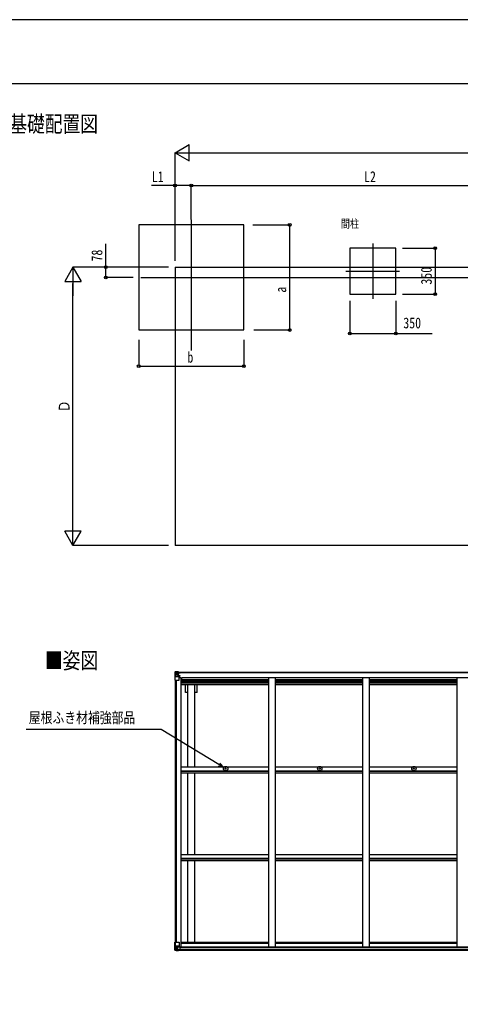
# Model space of a CAD drawing. Units: millimetres, scale not verified. Extents: x -10512 to 10512, y -7425 to 7425.
# Drawn here: x -5788 to -2440, y -146 to 7425 of the extents above; entities that cross this region are included whole.
import ezdxf
from ezdxf.enums import TextEntityAlignment as Align

# ---------------------------------------------------------------- set-up
doc = ezdxf.new("R2010")
doc.units = ezdxf.units.MM
doc.header["$LTSCALE"] = 30
for name, color, linetype in [('0-2_USER1', 3, 'Continuous'), ('0-3_YKK_12', 2, 'Continuous'), ('0-4_YKK_13', 4, 'Continuous'), ('0-5_YKK_A1', 4, 'Continuous'), ('0-6_YKK_D', 6, 'Continuous'), ('0-7_YKK_ZWAK', 7, 'Continuous')]:
    doc.layers.add(name, color=color, linetype=linetype)
doc.styles.add('ＭＳ ゴシック', font='')
doc.styles.get('ＭＳ ゴシック').set_extended_font_data('MS Gothic')

msp = doc.modelspace()

# ---------------------------------------------------------------- linework, layer by layer
at = {"layer": '0-3_YKK_12'}
for p, q in [((-4484.36, 5903.58), (-4484.36, 4908.41)), ((-3104.36, 5722.61), (-3104.36, 5299.98)), ((-4869.33, 5463.49), (-1550.22, 5463.49)), ((-3308.09, 5511.29), (-2900.63, 5511.29))]:
    msp.add_line(p, q, dxfattribs=at)
at = {"layer": '0-4_YKK_13'}
for p, q in [((-4610.36, 2458.38), (-4610.36, 2458.34)), ((-4609.43, 2459.38), (-4609.43, 2459.38)), ((-4609.43, 2459.34), (-4609.43, 2459.37)), ((-4600.46, 2459.76), (-4608.38, 2459.29)), ((-4607.52, 2458.32), (-4607.52, 2458.25)), ((-4607.52, 2397.67), (-4607.52, 2458.25)), ((-4606.98, 2424.55), (-4602.83, 2436.63)), ((-4606.98, 2424.55), (-4600.36, 2424.34)), ((-4603.55, 2454.88), (-4606.29, 2458.55)), ((-4602.7, 2451.37), (-4600.36, 2451.43)), ((-4602.7, 2437.9), (-4602.7, 2451.37)), ((-4600.36, 2437.87), (-4602.7, 2437.9)), ((-4588.36, 2460.55), (-4600.36, 2459.77)), ((-4600.36, 2451.43), (-4588.36, 2451.43)), ((-4600.36, 2437.87), (-4588.36, 2437.87)), ((-4600.36, 2437.87), (-4600.36, 2437.87)), ((-4600.36, 2424.34), (-4576.36, 2424.34)), ((-4594.88, 2444.23), (-4594.88, 2443.27)), ((-4589.36, 2451.43), (-4588.36, 2451.43)), ((-4581.86, 2461.07), (-4588.36, 2460.67)), ((-4588.36, 2434.57), (-4588.36, 2460.67)), ((-4588.36, 2459.78), (-4581.86, 2460.18)), ((-4586.86, 2454.96), (-4588.36, 2454.96)), ((-4586.86, 2451.43), (-4588.36, 2451.43)), ((-4586.86, 2437.87), (-4588.36, 2437.87)), ((-4587.54, 2434.31), (-4577.19, 2432.66)), ((-4587.54, 2433.68), (-4587.54, 2434.31)), ((-4577.19, 2432.02), (-4587.54, 2433.68)), ((-4581.86, 2459.26), (-4586.86, 2459.17)), ((-4586.36, 2454.6), (-4586.86, 2454.6)), ((-4582.86, 2449.67), (-4586.86, 2449.67)), ((-4582.86, 2441.46), (-4586.86, 2441.46)), ((-4586.76, 2453.3), (-4582.86, 2453.3)), ((-4586.37, 2453.51), (-4586.37, 2453.67)), ((-4586.37, 2453.67), (-4586.36, 2453.67)), ((-4586.36, 2455.63), (-4586.36, 2453.67)), ((-4578.36, 2455.63), (-4586.36, 2455.63)), ((-4578.36, 2455.6), (-4586.36, 2455.6)), ((-4576.36, 2453.76), (-4586.36, 2453.67)), ((-4582.86, 2433.57), (-4582.86, 2453.53)), ((-4581.86, 2460.18), (-4581.86, 2461.07)), ((-4581.86, 2459.67), (-4581.86, 2460.18)), ((-4581.86, 2459.67), (-4581.86, 2459.26)), ((-4581.86, 2459.26), (-4581.86, 2458.44)), ((-4577.19, 2432.66), (-4577.19, 2432.02)), ((-4576.91, 2432.58), (-4572.86, 2432.55)), ((-4576.86, 2458.87), (-4576.86, 2458.44)), ((-4576.56, 2458.87), (-4576.86, 2458.87)), ((-4576.56, 2458.87), (-4574.87, 2458.44)), ((-4576.36, 2455.37), (-4571.36, 2455.37)), ((-4576.36, 2453.76), (-4576.36, 2455.37)), ((-4576.36, 2398.67), (-4576.36, 2431.77)), ((-4571.86, 2432.54), (-4572.86, 2432.55)), ((-4572.86, 2430.81), (-4571.86, 2430.82)), ((-4571.86, 2416.32), (-4571.86, 2432.54)), ((-4571.36, 2456.29), (-4571.36, 2455.37)), ((-4571.36, 2455.37), (-4570.36, 2455.37)), ((-4570.36, 2455.37), (-4570.36, 2456.29)), ((-4570.36, 2455.37), (-4570.36, 2453.8)), ((-4570.36, 2453.69), (-4570.36, 2453.8)), ((-4607.52, 2397.67), (-4577.36, 2397.67)), ((-4571.86, 2420.67), (-4576.36, 2420.67)), ((-4225.79, 1723.35), (-4224.68, 1723.37)), ((-4225.79, 1722.35), (-4224.68, 1722.33)), ((-4224.68, 1723.37), (-4224.16, 1723.47)), ((-4224.68, 1722.33), (-4224.16, 1722.23)), ((-4224.06, 1723.99), (-4224.16, 1723.47)), ((-4224.06, 1721.72), (-4224.16, 1722.23)), ((-4224.04, 1725.1), (-4224.06, 1723.99)), ((-4224.04, 1720.61), (-4224.06, 1721.72)), ((-4223.04, 1725.1), (-4223.02, 1723.99)), ((-4223.04, 1720.61), (-4223.02, 1721.72)), ((-4223.02, 1723.99), (-4222.92, 1723.47)), ((-4223.02, 1721.72), (-4222.92, 1722.23)), ((-4222.41, 1723.37), (-4222.92, 1723.47)), ((-4222.41, 1722.33), (-4222.92, 1722.23)), ((-4221.3, 1723.35), (-4222.41, 1723.37)), ((-4221.3, 1722.35), (-4222.41, 1722.33)), ((-3509.79, 1723.35), (-3508.68, 1723.37)), ((-3509.79, 1722.35), (-3508.68, 1722.33)), ((-3508.68, 1723.37), (-3508.16, 1723.47)), ((-3508.68, 1722.33), (-3508.16, 1722.23)), ((-3508.06, 1723.99), (-3508.16, 1723.47)), ((-3508.06, 1721.72), (-3508.16, 1722.23)), ((-3508.04, 1725.1), (-3508.06, 1723.99)), ((-3508.04, 1720.61), (-3508.06, 1721.72)), ((-3507.04, 1725.1), (-3507.02, 1723.99)), ((-3507.04, 1720.61), (-3507.02, 1721.72)), ((-3507.02, 1723.99), (-3506.92, 1723.47)), ((-3507.02, 1721.72), (-3506.92, 1722.23)), ((-3506.41, 1723.37), (-3506.92, 1723.47)), ((-3506.41, 1722.33), (-3506.92, 1722.23)), ((-3505.3, 1723.35), (-3506.41, 1723.37)), ((-3505.3, 1722.35), (-3506.41, 1722.33)), ((-2793.79, 1723.35), (-2792.68, 1723.37)), ((-2793.79, 1722.35), (-2792.68, 1722.33)), ((-2792.68, 1723.37), (-2792.16, 1723.47)), ((-2792.68, 1722.33), (-2792.16, 1722.23)), ((-2792.06, 1723.99), (-2792.16, 1723.47)), ((-2792.06, 1721.72), (-2792.16, 1722.23)), ((-2792.04, 1725.1), (-2792.06, 1723.99)), ((-2792.04, 1720.61), (-2792.06, 1721.72)), ((-2791.04, 1725.1), (-2791.02, 1723.99)), ((-2791.04, 1720.61), (-2791.02, 1721.72)), ((-2791.02, 1723.99), (-2790.92, 1723.47)), ((-2791.02, 1721.72), (-2790.92, 1722.23)), ((-2790.41, 1723.37), (-2790.92, 1723.47)), ((-2790.41, 1722.33), (-2790.92, 1722.23)), ((-2789.3, 1723.35), (-2790.41, 1723.37)), ((-2789.3, 1722.35), (-2790.41, 1722.33)), ((-4610.36, 401.69), (-4577.36, 401.69)), ((-4610.36, 340.98), (-4610.36, 401.69)), ((-4607.52, 401.69), (-4607.52, 341.11)), ((-4576.36, 400.69), (-4576.36, 367.59)), ((-4609.43, 340.02), (-4609.43, 339.98)), ((-4600.46, 339.59), (-4608.38, 340.07)), ((-4607.52, 341.04), (-4607.52, 341.11)), ((-4606.98, 374.81), (-4600.36, 375.02)), ((-4606.98, 374.81), (-4602.83, 362.72)), ((-4603.55, 344.48), (-4606.29, 340.81)), ((-4600.36, 361.49), (-4602.7, 361.46)), ((-4602.7, 361.46), (-4602.7, 347.99)), ((-4602.7, 347.99), (-4600.36, 347.93)), ((-4600.36, 375.02), (-4576.36, 375.02)), ((-4600.36, 361.49), (-4600.36, 361.49)), ((-4588.36, 361.49), (-4600.36, 361.49)), ((-4600.36, 347.93), (-4588.36, 347.93)), ((-4588.36, 338.8), (-4600.36, 339.59)), ((-4595.84, 355.13), (-4595.84, 356.09)), ((-4588.36, 365.48), (-4581.86, 365.48)), ((-4588.36, 365.48), (-4588.36, 338.69)), ((-4577.19, 367.33), (-4587.54, 365.68)), ((-4587.54, 365.68), (-4587.54, 365.48)), ((-4584.84, 365.48), (-4577.19, 366.7)), ((-4581.86, 365.48), (-4572.86, 365.44)), ((-4581.86, 338.29), (-4581.86, 344.24)), ((-4572.86, 343.67), (-4581.86, 343.61)), ((-4577.19, 366.7), (-4577.19, 367.33)), ((-4571.86, 364.53), (-4571.86, 344.38))]:
    msp.add_line(p, q, dxfattribs=at)
for points in [[(-4610.36, 2458.34), (-4610.36, 2397.67), (-4607.52, 2397.67)], [(-4609.43, 2459.38), (-4600.36, 2459.93), (-4588.36, 2460.67)], [(-4596.8, 2445.19), (-4597.76, 2445.19), (-4597.76, 2446.15), (-4596.8, 2446.15)], [(-4595.84, 2447.11), (-4595.84, 2448.07), (-4594.88, 2448.07), (-4594.88, 2447.11)], [(-4594.88, 2443.27), (-4595.84, 2443.27), (-4595.84, 2444.23)], [(-4593.92, 2446.15), (-4592.96, 2446.15), (-4592.96, 2445.19), (-4593.92, 2445.19)], [(-4581.86, 2459.67), (-4586.86, 2459.67), (-4586.86, 2434.2)], [(-4571.36, 2453.64), (-4586.36, 2453.51), (-4586.37, 2453.51)], [(-4586.36, 2454.6), (-4578.36, 2454.6), (-4578.36, 2456.29)], [(-4576.36, 2453.76), (-4576.36, 2453.75), (-4570.36, 2453.8)], [(-4572.86, 2432.55), (-4572.86, 2430.81), (-4576.36, 2430.79)], [(-4609.43, 339.98), (-4600.36, 339.42), (-4581.86, 338.29)], [(-4596.8, 353.21), (-4597.76, 353.21), (-4597.76, 354.17), (-4596.8, 354.17)], [(-4595.84, 356.09), (-4594.88, 356.09), (-4594.88, 355.13)], [(-4594.88, 352.25), (-4594.88, 351.29), (-4595.84, 351.29), (-4595.84, 352.25)], [(-4593.92, 354.17), (-4592.96, 354.17), (-4592.96, 353.21), (-4593.92, 353.21)], [(-4571.86, 344.38), (-4571.88, 344.27), (-4581.86, 344.24)]]:
    msp.add_lwpolyline(points, dxfattribs=at)
for centre, radius in [((-4595.36, 2445.67), 5.3), ((-4223.54, 1722.85), 17), ((-4223.54, 1722.85), 4), ((-3507.54, 1722.85), 17), ((-3507.54, 1722.85), 4), ((-2791.54, 1722.85), 17), ((-2791.54, 1722.85), 4), ((-4595.36, 353.69), 5.3)]:
    msp.add_circle(centre, radius, dxfattribs=at)
for centre, radius, start, end in [((-4609.37, 2458.38), 0.999, 93.4424, 179.95083), ((-4609.37, 2458.34), 0.999, 93.4424, 179.95083), ((-4609.36, 2458.38), 1, 93.50017, 180.00079), ((-4608.21, 2471.99), 12.7, 269.24466, 275.10311), ((-4606.24, 2458.38), 1.28, 131.17831, 182.45895), ((-4596.8, 2447.11), 0.96, 270, 0), ((-4596.8, 2444.23), 0.96, 0, 90), ((-4593.92, 2447.11), 0.96, 180, 270), ((-4593.92, 2444.23), 0.96, 90, 180), ((-4587.43, 2435.24), 0.937, 182.32209, 263.26766), ((-4587.43, 2434.61), 0.937, 182.32209, 263.26766), ((-4586.36, 2456.13), 0.5, 179.99802, 269.99691), ((-4586.36, 2456.1), 0.5, 180.00109, 270.00109), ((-4586.36, 2453.17), 0.5, 90.52895, 180.04464), ((-4586.35, 2453), 0.513, 91.88028, 181.04707), ((-4577.3, 2431.73), 0.937, 2.32209, 83.26766), ((-4577.3, 2431.09), 0.937, 2.32209, 83.26766), ((-4571.23, 2461.33), 7.69, 268.96999, 276.43426), ((-4577.36, 2398.67), 1, 270, 0), ((-4223.54, 1722.85), 2.3, 167.44414, 192.55586), ((-4223.54, 1722.85), 2.3, 77.44414, 102.55586), ((-4223.54, 1722.85), 2.3, 257.44414, 282.55586), ((-4223.54, 1722.85), 2.3, 347.44414, 12.55586), ((-3507.54, 1722.85), 2.3, 167.44414, 192.55586), ((-3507.54, 1722.85), 2.3, 77.44414, 102.55586), ((-3507.54, 1722.85), 2.3, 257.44414, 282.55586), ((-3507.54, 1722.85), 2.3, 347.44414, 12.55586), ((-2791.54, 1722.85), 2.3, 167.44414, 192.55586), ((-2791.54, 1722.85), 2.3, 77.44414, 102.55586), ((-2791.54, 1722.85), 2.3, 257.44414, 282.55586), ((-2791.54, 1722.85), 2.3, 347.44414, 12.55586), ((-4577.36, 400.69), 1, 0, 90), ((-4609.37, 341.02), 0.999, 180.04917, 266.5576), ((-4609.37, 340.98), 0.999, 180.04917, 266.5576), ((-4609.36, 340.98), 1, 179.99921, 266.49983), ((-4608.21, 327.37), 12.7, 84.89689, 90.75534), ((-4606.24, 340.98), 1.28, 177.54105, 228.82169), ((-4596.8, 355.13), 0.96, 270, 0), ((-4596.8, 352.25), 0.96, 0, 90), ((-4593.92, 355.13), 0.96, 180, 270), ((-4593.92, 352.25), 0.96, 90, 180), ((-4587.43, 364.75), 0.937, 96.73234, 129.06602), ((-4577.3, 368.26), 0.937, 276.73234, 357.67791), ((-4577.3, 367.63), 0.937, 276.73234, 357.67791)]:
    msp.add_arc(centre, radius, start, end, dxfattribs=at)
for centre, major_axis, ratio, start_param, end_param in [((-4408.43, 2471.69), (201, 12.36), 0.060933, 3.1373463, 3.1378449), ((-4607.43, 2459.46), (2, 0.12), 0.060933, 3.1378449, 4.2119296), ((-4606.25, 2426.9), (0.85, 2.32), 0.403757, 2.3087461, 3.2744049), ((-4607.23, 2456.36), (-0.02, 3), 0.466854, 5.5234897, 6.1575023), ((-4605.57, 2451.29), (0.03, 5), 0.573921, 4.7320603, 5.5159136), ((-4604.1, 2437.92), (0, 3), 0.468246, 4.2703918, 4.7058971), ((-4682.11, 2451.43), (81.75, 0), 0.061163, 0, 0.0007725), ((-4607.43, 339.9), (2, -0.12), 0.060933, 2.0712557, 3.1453404), ((-4408.43, 327.67), (201, -12.36), 0.060933, 3.1453404, 3.145839), ((-4606.25, 372.46), (0.85, -2.32), 0.403757, 3.0087805, 3.9744392), ((-4607.23, 343), (-0.02, -3), 0.466854, 0.125683, 0.7596956), ((-4605.57, 348.07), (0.03, -5), 0.573921, 0.7672717, 1.551125), ((-4604.1, 361.44), (0, -3), 0.468246, 1.5772882, 2.0127935), ((-4682.11, 347.93), (81.75, 0), 0.061163, 6.2824128, 6.2831853), ((-4572.86, 364.54), (1, -0.021), 0.906239, 0.0187047, 1.589501), ((-4572.86, 344.37), (1, 0.012), 0.707053, 4.7036637, 6.124411)]:
    msp.add_ellipse(centre, major_axis=major_axis, ratio=ratio, start_param=start_param, end_param=end_param, dxfattribs=at)
at = {"layer": '0-5_YKK_A1'}
for p, q in [((-4608.36, 5541.29), (1159.64, 5541.29)), ((-4608.36, 5541.29), (-4608.36, 3422.91)), ((1159.64, 3422.91), (-4608.36, 3422.91)), ((-4586.86, 2458.44), (-1730.86, 2458.44)), ((-4586.86, 2456.29), (-1730.86, 2456.29)), ((-4608.36, 2397.67), (-4608.36, 401.69)), ((-4598.66, 2397.67), (-4598.66, 401.69)), ((-4576.36, 2416.32), (-4563.36, 2416.32)), ((-4563.36, 2416.32), (-4563.36, 365.67)), ((-4563.36, 2402.64), (-3897.36, 2402.64)), ((-4563.36, 2394.24), (-3897.36, 2394.24)), ((-4563.36, 2386.04), (-3897.36, 2386.04)), ((-4563.36, 2382.12), (-3897.36, 2382.12)), ((-4563.36, 2377.04), (-3897.36, 2377.04)), ((-4563.36, 2364.03), (-3897.36, 2364.03)), ((-4555.86, 2402.64), (-4555.86, 2418.15)), ((-4555.86, 2418.15), (-1756.86, 2418.15)), ((-4529.56, 2302.44), (-4529.56, 2364.03)), ((-4511.86, 1737.38), (-4511.86, 2364.03)), ((-4456.86, 1737.38), (-4456.86, 2364.03)), ((-4439.16, 2302.44), (-4439.16, 2364.03)), ((-3897.36, 2418.14), (-3897.36, 365.67)), ((-3847.36, 2418.14), (-3847.36, 365.67)), ((-3847.36, 2402.64), (-3181.36, 2402.64)), ((-3847.36, 2394.24), (-3181.36, 2394.24)), ((-3847.36, 2386.04), (-3181.36, 2386.04)), ((-3847.36, 2382.12), (-3181.36, 2382.12)), ((-3847.36, 2377.04), (-3181.36, 2377.04)), ((-3847.36, 2364.03), (-3181.36, 2364.03)), ((-3181.36, 2418.14), (-3181.36, 365.67)), ((-3131.36, 2418.14), (-3131.36, 365.67)), ((-3131.36, 2402.64), (-2465.36, 2402.64)), ((-3131.36, 2394.24), (-2465.36, 2394.24)), ((-3131.36, 2386.04), (-2465.36, 2386.04)), ((-3131.36, 2382.12), (-2465.36, 2382.12)), ((-3131.36, 2377.04), (-2465.36, 2377.04)), ((-3131.36, 2364.03), (-2465.36, 2364.03)), ((-2465.36, 2418.14), (-2465.36, 365.67)), ((-4511.86, 2302.44), (-4529.56, 2302.44)), ((-4439.16, 2302.44), (-4456.86, 2302.44)), ((-4563.33, 1737.38), (-3897.36, 1737.38)), ((-4563.33, 1707.64), (-3897.36, 1707.64)), ((-4563.33, 1703.09), (-3897.36, 1703.09)), ((-4563.33, 1690.08), (-3897.36, 1690.08)), ((-4511.86, 1070.38), (-4511.86, 1690.08)), ((-4456.86, 1070.38), (-4456.86, 1690.08)), ((-3847.33, 1737.38), (-3181.36, 1737.38)), ((-3847.33, 1707.64), (-3181.36, 1707.64)), ((-3847.33, 1703.09), (-3181.36, 1703.09)), ((-3847.33, 1690.08), (-3181.36, 1690.08)), ((-3131.33, 1737.38), (-2465.36, 1737.38)), ((-3131.33, 1707.64), (-2465.36, 1707.64)), ((-3131.33, 1703.09), (-2465.36, 1703.09)), ((-3131.33, 1690.08), (-2465.36, 1690.08)), ((-4563.33, 1070.38), (-3897.36, 1070.38)), ((-3847.33, 1070.38), (-3181.36, 1070.38)), ((-3131.33, 1070.38), (-2465.36, 1070.38)), ((-4563.33, 1040.65), (-3897.36, 1040.65)), ((-4563.33, 1036.1), (-3897.36, 1036.1)), ((-4563.33, 1023.09), (-3897.36, 1023.09)), ((-4511.86, 401.84), (-4511.86, 1023.09)), ((-4456.86, 401.84), (-4456.86, 1023.09)), ((-3847.33, 1040.65), (-3181.36, 1040.65)), ((-3847.33, 1036.1), (-3181.36, 1036.1)), ((-3847.33, 1023.09), (-3181.36, 1023.09)), ((-3131.33, 1040.65), (-2465.36, 1040.65)), ((-3131.33, 1036.1), (-2465.36, 1036.1)), ((-3131.33, 1023.09), (-2465.36, 1023.09)), ((-4563.36, 401.84), (-3897.36, 401.84)), ((-4563.36, 393.49), (-3897.36, 393.49)), ((-3847.36, 401.84), (-3181.36, 401.84)), ((-3847.36, 393.49), (-3181.36, 393.49)), ((-3131.36, 401.84), (-2465.36, 401.84)), ((-3131.36, 393.49), (-2465.36, 393.49)), ((-4583.63, 365.67), (-1740.86, 365.67)), ((-4581.86, 339.89), (-1730.86, 339.89)), ((-4571.86, 363.41), (-1740.86, 363.41)), ((-4571.86, 347.79), (-1740.86, 347.79))]:
    msp.add_line(p, q, dxfattribs=at)
for points in [[(-4884.36, 5063.49), (-4084.36, 5063.49), (-4084.36, 5863.49), (-4884.36, 5863.49)], [(-3279.36, 5336.29), (-2929.36, 5336.29), (-2929.36, 5686.29), (-3279.36, 5686.29)]]:
    msp.add_lwpolyline(points, close=True, dxfattribs=at)
at = {"layer": '0-6_YKK_D'}
for p, q in [((-4608.36, 6413.49), (-4500.11, 6475.99)), ((-4500.11, 6350.99), (-4500.11, 6475.99)), ((-4608.36, 5591.29), (-4608.36, 6414.49)), ((-4608.36, 6413.49), (-4500.11, 6350.99)), ((-4608.36, 6413.49), (-4391.86, 6413.49)), ((-4483.36, 6413.49), (1034.64, 6413.49)), ((-4608.36, 5591.29), (-4608.36, 6164.49)), ((-4484.36, 5904.58), (-4484.36, 6164.49)), ((-4484.36, 5904.58), (-4484.36, 6164.49)), ((-4484.36, 6163.49), (-1724.36, 6163.49)), ((-4017.21, 5863.49), (-3735.26, 5863.49)), ((-3736.26, 5063.49), (-3736.26, 5863.49)), ((-2878.36, 5686.29), (-2628.36, 5686.29)), ((-2629.36, 5686.29), (-2629.36, 5336.29)), ((-5384.36, 5541.29), (-5446.86, 5433.04)), ((-4658.36, 5541.29), (-5385.36, 5541.29)), ((-5384.36, 5541.29), (-5321.86, 5433.04)), ((-5384.36, 5541.29), (-5384.36, 5324.79)), ((-4658.36, 5541.29), (-5135.36, 5541.29)), ((-4926.81, 5463.49), (-5135.36, 5463.49)), ((-5446.86, 5433.04), (-5321.86, 5433.04)), ((-5384.36, 3547.91), (-5384.36, 5416.29)), ((-2878.36, 5336.29), (-2628.36, 5336.29)), ((-3279.36, 5285.29), (-3279.36, 5035.29)), ((-2929.36, 5285.29), (-2929.36, 5035.29)), ((-4009.36, 5063.49), (-3735.26, 5063.49)), ((-4884.36, 4989.3), (-4884.36, 4787.49)), ((-4084.36, 4989.48), (-4084.36, 4787.49)), ((-4884.36, 4788.49), (-4084.36, 4788.49)), ((-5384.36, 3422.91), (-5384.36, 3639.42)), ((-5384.36, 3422.91), (-5446.86, 3531.17)), ((-5321.86, 3531.17), (-5446.86, 3531.17)), ((-5384.36, 3422.91), (-5321.86, 3531.17)), ((-4658.36, 3422.91), (-5385.36, 3422.91))]:
    msp.add_line(p, q, dxfattribs=at)
for points in [[(-4484.36, 6163.49), (-4608.36, 6163.49), (-4786.2, 6163.49)], [(-5134.36, 5463.49), (-5134.36, 5541.29), (-5134.36, 5719.13)], [(-3279.36, 5036.29), (-2929.36, 5036.29), (-2652.86, 5036.29)], [(-4237.78, 1732.14), (-4274.16, 1754.12), (-4714.14, 2020.03), (-5740.11, 2020.03)], [(-4280.05, 1744.37), (-4237.78, 1732.14), (-4268.27, 1763.87)]]:
    msp.add_lwpolyline(points, dxfattribs=at)
for centre in [(-4608.36, 6163.49), (-4484.36, 6163.49), (-4484.36, 6163.49), (-3736.26, 5863.49), (-2629.36, 5686.29), (-5134.36, 5541.29), (-5134.36, 5463.49), (-2629.36, 5336.29), (-3736.26, 5063.49), (-3279.36, 5036.29), (-2929.36, 5036.29), (-4884.36, 4788.49), (-4084.36, 4788.49)]:
    msp.add_circle(centre, 10.62, dxfattribs=at)
at = {"layer": '0-7_YKK_ZWAK'}
msp.add_line((9737.55, 6937.5), (-9762.45, 6937.5), dxfattribs=at)
msp.add_lwpolyline([(-10512.5, -7425), (10512.5, -7425), (10512.5, 7425), (-10512.5, 7425)], close=True, dxfattribs=at)

# ---------------------------------------------------------------- texts
at = {"layer": '0-2_USER1', "style": 'ＭＳ ゴシック', "width": 0.8}
for s, height, p in [('■基礎配置図', 123.7, (-6003.8, 6533.46)), ('間柱', 61.86, (-3347.33, 5822.82)), ('■姿図', 123.7, (-5597.58, 2447.33))]:
    msp.add_text(s, height=height, dxfattribs=at).set_placement(p, align=Align.BOTTOM_LEFT)
at = {"layer": '0-6_YKK_D', "style": 'ＭＳ ゴシック', "width": 0.8}
for s, p in [('L1', (-4784.53, 6165.16)), ('L2', (-3170.36, 6165.16)), ('350', (-2871.86, 5051.29)), ('b', (-4514.36, 4789.83)), ('屋根ふき材補強部品', (-5720.51, 2045.42))]:
    msp.add_text(s, height=82.48, dxfattribs=at).set_placement(p, align=Align.BOTTOM_LEFT)
for s, p in [('78', (-5136.03, 5585.46)), ('350', (-2631.03, 5409.29)), ('a', (-3737.92, 5347.97)), ('Ｄ', (-5385.36, 4437.1))]:
    msp.add_text(s, height=82.48, rotation=90, dxfattribs=at).set_placement(p, align=Align.BOTTOM_LEFT)

doc.saveas('drawing.dxf')
